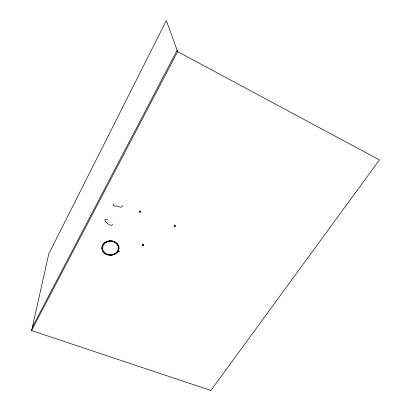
<?xml version="1.0" encoding="UTF-8"?>
<svg xmlns="http://www.w3.org/2000/svg" width="411" height="411" viewBox="0 0 411 411"><rect width="100%" height="100%" fill="white"/><g stroke="black" fill="none" stroke-linecap="round" stroke-linejoin="round"><path stroke-width="0.62" d="M122.56 205.531L121.985 206.846L120.228 207.18L117.14 205.973L114.813 206.199L113.097 205.058L113.564 203.851M112.578 224.108L111.792 225.29C108.566 225.598 106.449 222.567 104.738 220.296L105.483 219.243L107.543 219.695M31.57 330.552L48.781 253.911L166.337 20.55L177.624 51.632L379.43 159.905L210.889 390.45L31.57 330.552L177.624 51.632M108.103 254.841L108.263 254.388M112.671 241.673L112.83 241.206M143.439 245.218L143.603 244.812L142.9 244.293L142.278 244.905L142.509 245.295L142.982 245.424L143.603 244.812L142.9 244.293L142.442 244.494L142.499 245.29L143.439 245.228M32.315 327.248L177.115 50.234M105.201 253.566L105.555 253.197M115.393 242.896L115.753 242.521M103.079 251.445L103.577 251.219M117.351 244.905L117.854 244.673M102.072 248.804L102.637 248.753M118.255 247.381L118.82 247.335M102.339 246.03L102.889 246.168M117.967 249.95L118.507 250.088M118.193 251.152L119.853 251.815M103.849 243.559L104.296 243.862M116.544 252.226L116.981 252.524M106.377 241.766L106.654 242.197M114.201 253.859L114.474 254.275M109.537 240.944L109.598 241.427M111.299 254.62L111.36 255.092M139.488 211.341L139.802 212.148L140.721 211.865L140.413 211.059L139.889 211.033L139.452 211.804L140.331 212.168L140.721 211.865L140.413 211.059L139.488 211.341M102.385 245.881L102.241 246.333A8.425 7.115 0.8 0 0 102.046 248.65L102.118 249.112A8.425 7.115 0.8 0 0 102.986 251.311L103.264 251.717A8.425 7.115 0.8 0 0 105.057 253.469L105.488 253.757A8.425 7.115 0.8 0 0 107.929 254.799L108.458 254.923A8.425 7.115 0.8 0 0 111.176 255.108L111.72 255.056A8.425 7.115 0.8 0 0 114.315 254.352L114.792 254.126A8.425 7.115 0.8 0 0 116.868 252.642L117.207 252.282A8.425 7.115 0.8 0 0 118.455 250.237L118.609 249.79A8.425 7.115 0.8 0 0 118.841 247.489L118.779 247.026A8.425 7.115 0.8 0 0 117.942 244.812L117.674 244.401A8.425 7.115 0.8 0 0 115.897 242.618L115.465 242.326A8.425 7.115 0.8 0 0 113.01 241.252L112.475 241.118A8.425 7.115 0.8 0 0 109.722 240.923L109.167 240.98A8.425 7.115 0.8 0 0 106.541 241.694L106.059 241.92A8.425 7.115 0.8 0 0 103.962 243.435L103.623 243.805A8.425 7.115 0.8 0 0 102.385 245.881M102.935 246.03L102.796 246.446A7.855 6.633 0.8 0 0 102.616 248.609L102.683 249.04A7.855 6.633 0.8 0 0 103.49 251.09L103.747 251.47A7.855 6.633 0.8 0 0 105.416 253.104L105.822 253.371A7.855 6.633 0.8 0 0 108.098 254.347L108.591 254.466A7.855 6.633 0.8 0 0 111.129 254.635L111.633 254.584A7.855 6.633 0.8 0 0 114.053 253.931L114.499 253.721A7.855 6.633 0.8 0 0 116.436 252.339L116.755 252A7.855 6.633 0.8 0 0 117.921 250.088L118.06 249.672A7.855 6.633 0.8 0 0 118.27 247.525L118.214 247.093A7.855 6.633 0.8 0 0 117.433 245.033L117.186 244.648A7.855 6.633 0.8 0 0 115.527 242.988L115.121 242.716A7.855 6.633 0.8 0 0 112.835 241.714L112.337 241.591A7.855 6.633 0.8 0 0 109.768 241.411L109.254 241.457A7.855 6.633 0.8 0 0 106.803 242.125L106.357 242.341A7.855 6.633 0.8 0 0 104.404 243.749L104.086 244.093A7.855 6.633 0.8 0 0 102.935 246.03M174.356 225.582L174.141 226.394L175.065 226.548L175.281 225.737L174.356 225.582L174.059 225.958L174.567 226.636L175.065 226.548L175.281 225.737L174.356 225.582M105.771 254.08A8.585 7.249 0.8 0 0 119.01 248.424A8.585 7.249 0.8 0 0 106.531 241.545A8.585 7.249 0.8 0 0 105.771 254.08"/></g></svg>
